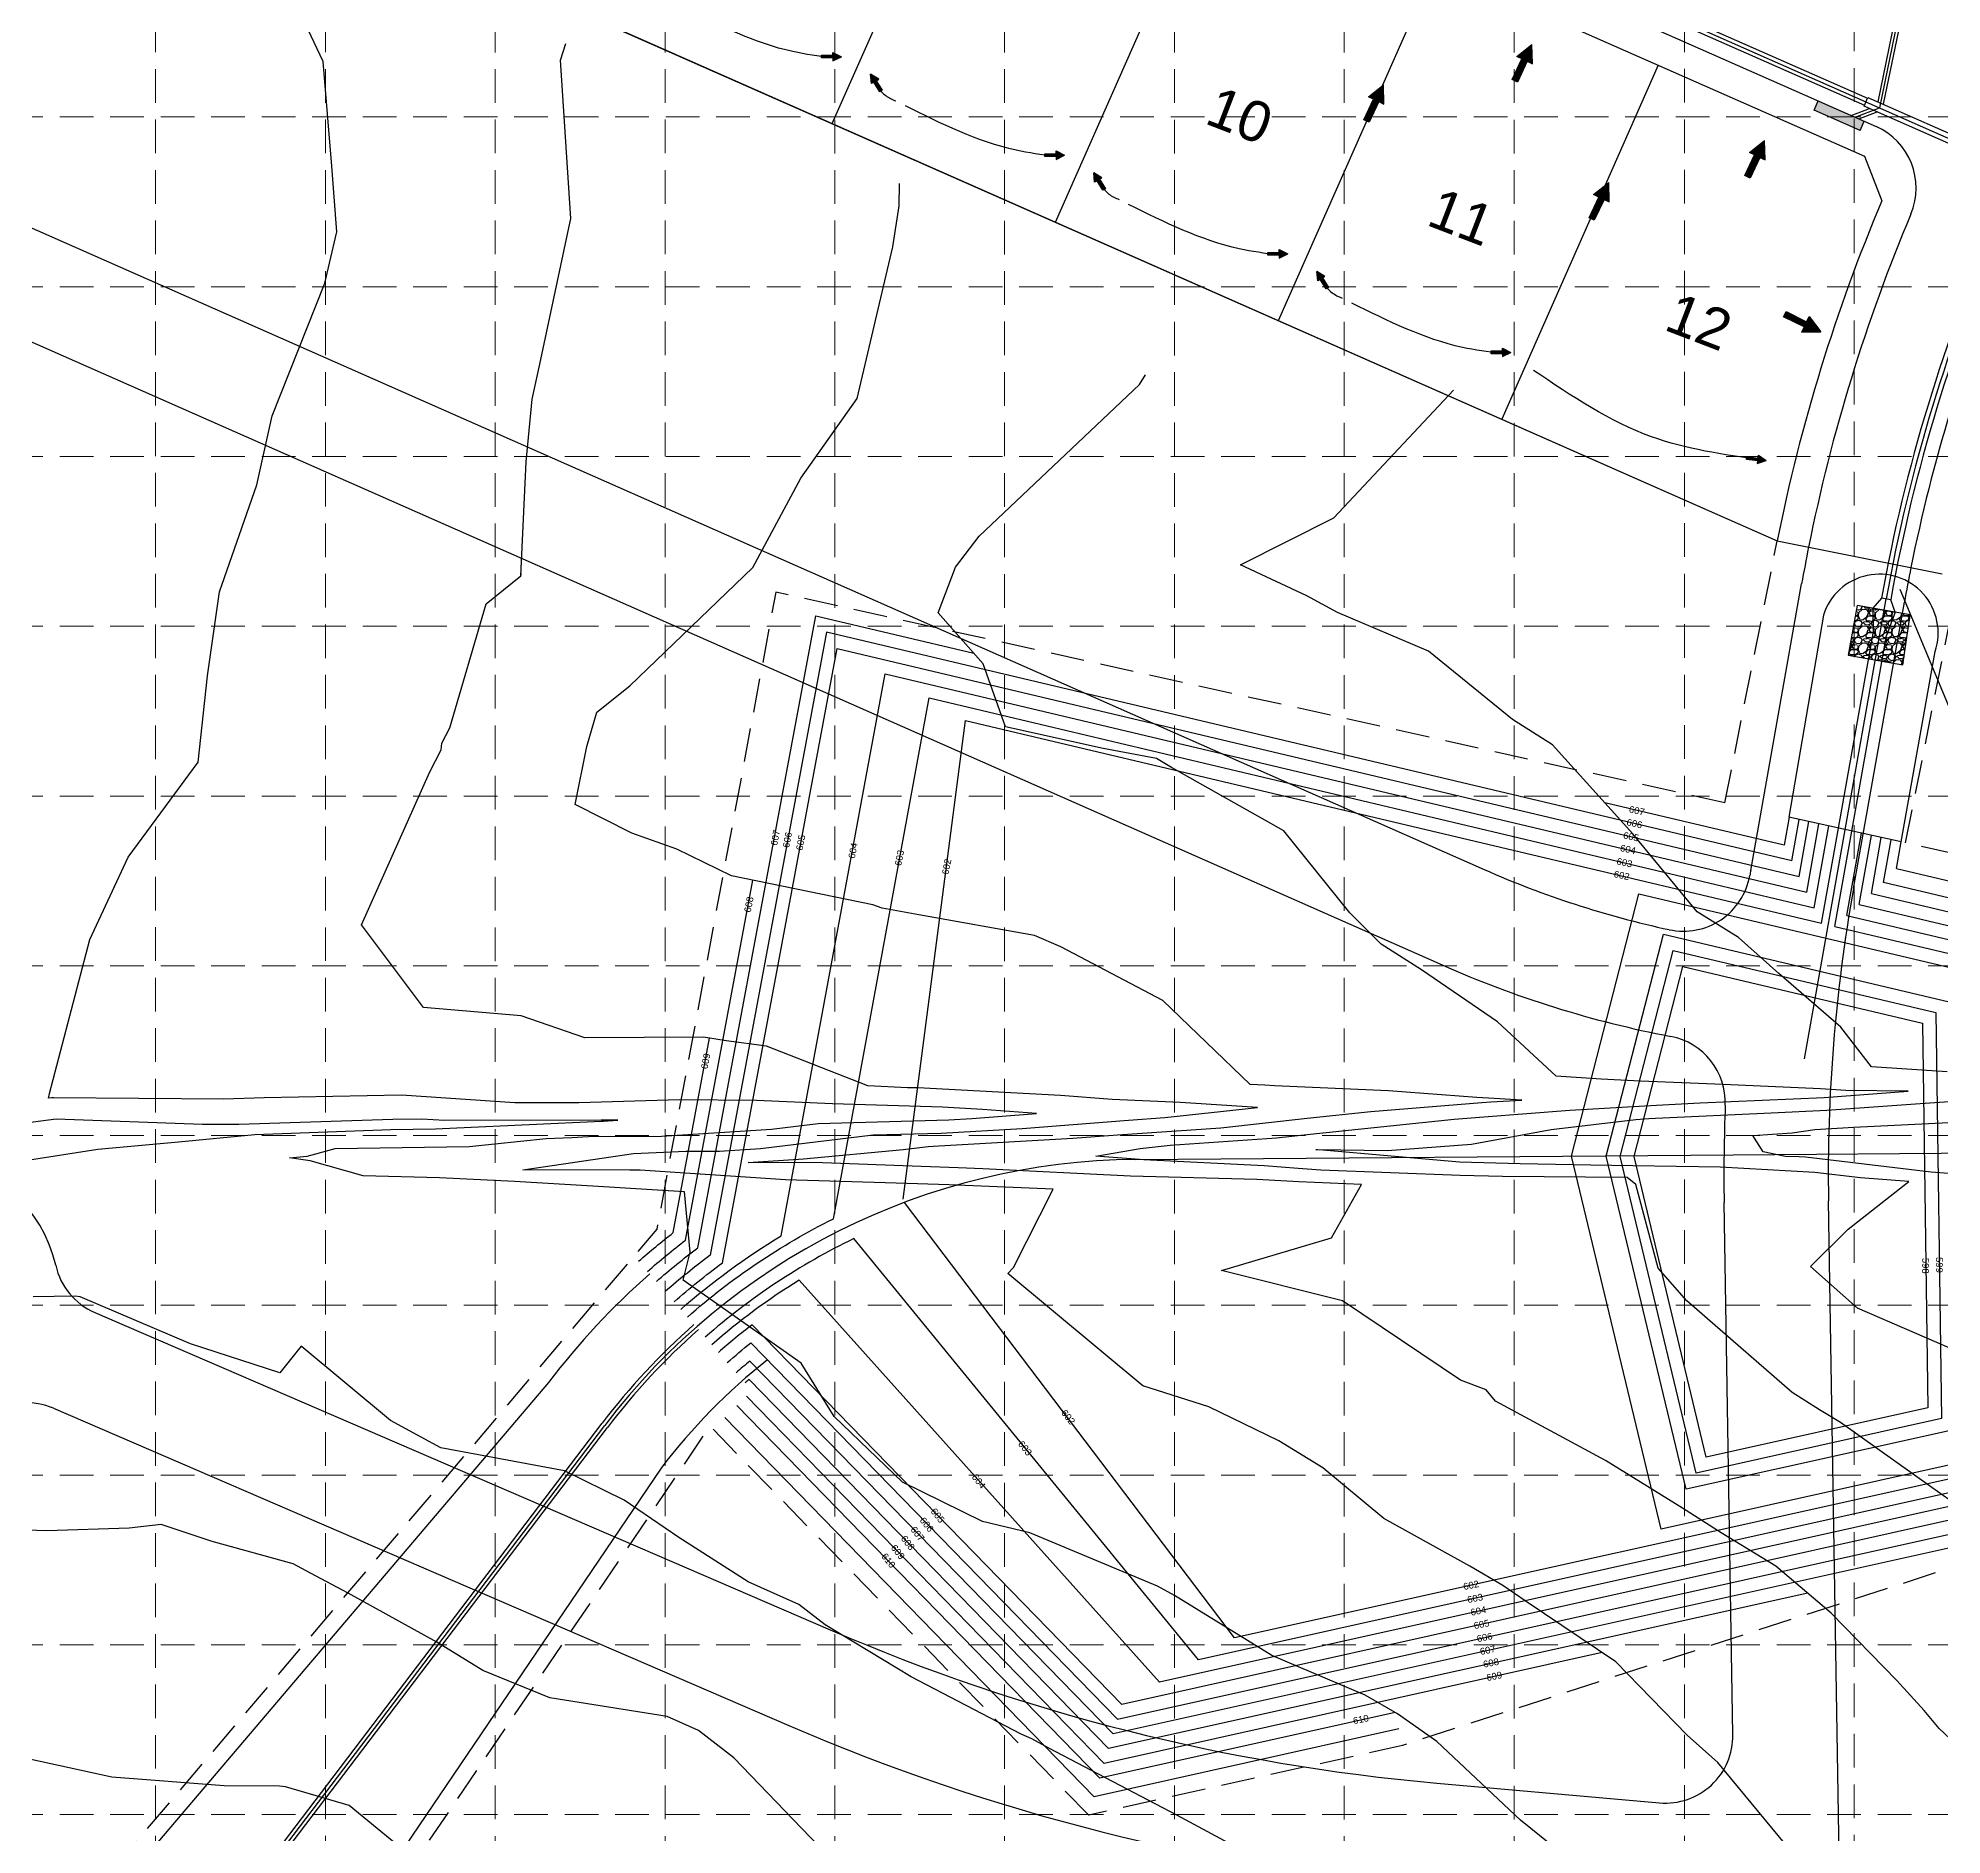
# Model space of a CAD drawing. Header units: feet. Extents: x 9918 to 11941, y 10990 to 14224.
# Drawn here: x 10894 to 11460, y 11945 to 12479 of the extents above; entities that cross this region are included whole.
import ezdxf
from ezdxf.enums import TextEntityAlignment as Align

# ---------------------------------------------------------------- set-up
doc = ezdxf.new("R2010")
doc.units = ezdxf.units.FT
doc.header["$LTSCALE"] = 40
doc.header["$MEASUREMENT"] = 0
doc.linetypes.add('DASHED', pattern=[0.75, 0.5, -0.25])
doc.linetypes.add('HIDDEN', pattern=[0.375, 0.25, -0.125])
doc.layers.get('0').update_dxf_attribs({"linetype": 'CONTINUOUS'})
for name, color, linetype in [('BNDRY-PH1', 4, 'CONTINUOUS'), ('BNDRY-PH2', 8, 'CONTINUOUS'), ('CONT-MJR', 252, 'CONTINUOUS'), ('CONT-MNR', 253, 'CONTINUOUS'), ('CONT-NEW', 6, 'CONTINUOUS'), ('EASE-OS', 2, 'HIDDEN'), ('GRD-FLOW', 7, 'CONTINUOUS'), ('GRID', 254, 'DASHED'), ('LOTNUM', 8, 'CONTINUOUS'), ('LOTS - PH1', 7, 'CONTINUOUS'), ('PAVING-PH1', 1, 'CONTINUOUS'), ('PAVING-PH2', 8, 'CONTINUOUS'), ('SD', 201, 'CONTINUOUS'), ('SD C-LINE', 201, 'CONTINUOUS'), ('SD-A1-PEGC', 8, 'HIDDEN')]:
    doc.layers.add(name, color=color, linetype=linetype)
doc.styles.add('L100', font='ARIAL.TTF', dxfattribs={"height": 4})
doc.styles.add('L200', font='ARIAL.TTF', dxfattribs={"height": 8})

# ---------------------------------------------------------------- blocks, each defined once
blk = doc.blocks.new('tf')
for p, q in [((0, -0.0005), (0, 0.00051)), ((0, 0.00051), (0.00406, 0.00051)), ((0.00406, 0.00051), (0.00406, 0.00153)), ((0.00406, 0.00153), (0.00711, 0)), ((0.00406, -0.00152), (0.00711, 0)), ((0.00406, -0.0005), (0, -0.0005)), ((0.00406, -0.0005), (0.00406, -0.00152))]:
    blk.add_line(p, q)
for points in [[(0, 0.00051), (0, -0.0005), (0.00406, 0.00051), (0.00406, -0.0005)], [(0.00406, -0.00152), (0.00406, 0.00153), (0.00711, 0), (0.00406, 0.00153)]]:
    blk.add_solid(points)

msp = doc.modelspace()

# ---------------------------------------------------------------- hatches: boundary and pattern name
at = {"layer": 'SD'}
h = msp.add_hatch(color=5, dxfattribs=at)
h.paths.add_polyline_path([(11436.8, 12491.39), (11435.59, 12488.64), (11449.31, 12482.58), (11450.52, 12485.32)])
h.paths.add_polyline_path([(11423.06, 12460.29), (11421.85, 12457.54), (11435.57, 12451.48), (11436.78, 12454.23)])
h = msp.add_hatch(dxfattribs=at)
h.set_pattern_fill('GRAVEL', color=1, scale=5, style=0)
h.set_pattern_definition([(228.0128, (3.6, 5), (-39.999991161, -45.000006708), [0.67268, -66.59544]), (184.9697, (3.15, 4.5), (60.0000052576, 4.999956535), [1.15434, -114.279625]), (132.5104, (2, 4.4), (49.999953592, -55.0000433694), [0.81394, -80.58016]), (267.2737, (0.05, 3.15), (4.9999800886, 100.000001475), [1.05119, -104.06779]), (292.8337, (0, 2.1), (-25.0000495272, 59.999982059), [1.030775, -102.046865]), (357.2737, (0.4, 1.15), (-100.000001475, 4.9999800886), [1.05119, -104.06779]), (37.6942, (1.45, 1.1), (-65.000036728, -49.9999520258), [1.390145, -137.624245]), (72.2553, (2.55, 1.95), (35.0000538135, 109.9999811562), [1.31244, -129.931605]), (121.4296, (2.95, 3.2), (-40.000041171, 64.9999751825), [1.05475, -104.420365]), (175.2364, (2.4, 4.1), (55.000004732, -4.999957663), [1.20416, -59.003815]), (222.3974, (1.2, 4.2), (-60.0000367554, -54.99996041), [1.55724, -154.166875]), (138.8141, (5, 3.1), (-35.000014734, 29.999986567), [0.531505, -52.61922]), (171.4692, (4.6, 3.45), (64.999991424, -10.0000395502), [1.011185, -100.107555]), (225, (3.6, 3.6), (-6e-16, -5.00000155), [0.707105, -6.36396]), (203.1986, (3.25, 4.2), (24.999998653, 10.000006626), [0.38079, -37.698075]), (291.8014, (2.9, 4.05), (-4.99999955, 15.000001365), [0.538515, -26.38731]), (30.9638, (3.1, 3.55), (14.99999011, 10.000012418), [0.874645, -28.280115]), (161.5651, (3.85, 4), (10.00000217, -4.99999202), [0.632455, -15.178935]), (16.3895, (0, 4.05), (50.000010992, 14.999963549), [0.886, -87.714225]), (70.3462, (0.85, 4.3), (-19.999976237, -55.000010678), [0.743305, -73.58704]), (293.1986, (3.85, 5), (-10.000006626, 24.999998653), [0.761575, -37.31729]), (343.6105, (4.15, 4.3), (-50.000010992, 14.999963549), [0.886, -87.714225]), (339.444, (0, 0.95), (-25.000009223, 9.999979982), [0.8544, -41.86562]), (294.7751, (0.8, 0.65), (-24.999960946, 55.000017109), [0.71589, -70.873215]), (66.8014, (3.9, 0), (10.000006626, 24.999998653), [0.761575, -37.31729]), (17.354, (4.2, 0.7), (-65.0000100955, -19.9999725113), [0.838155, -82.97712]), (69.444, (1.45, 0), (-9.999979982, -25.000009223), [0.4272, -42.29282]), (101.3099, (3.6, 0), (-4.99998816, 20.00000376), [0.25495, -25.240145]), (165.9638, (3.55, 0.25), (15.00000273, -4.99999029), [1.030775, -19.58475]), (186.009, (2.55, 0.5), (49.9999987545, 4.9999965874), [0.95525, -94.569615]), (303.6901, (3.1, 3.1), (-5.00000667, 9.99999779), [0.72111, -17.306645]), (353.1572, (3.5, 2.5), (84.9999968274, -10.0000399896), [1.25897, -124.637815]), (60.9454, (4.75, 2.35), (-20.000000136, -35.000001923), [0.51478, -50.96337]), (90, (5, 2.8), (-5, 5), [0.3, -4.7]), (120.2564, (2.45, 0.65), (19.999974434, -35.000012279), [0.69462, -68.7676]), (48.0128, (2.1, 1.25), (39.999991161, 45.000006708), [1.34536, -65.92276]), (0, (3, 2.25), (5, 5), [1.3, -3.7]), (325.3048, (4.3, 2.25), (-49.999971295, 35.000043048), [0.79057, -78.26637]), (254.0546, (4.95, 1.8), (-4.999999446, -20.000000633), [0.72801, -35.67254]), (207.646, (4.75, 1.1), (-94.999979036, -50.0000385658), [1.185325, -117.34737]), (175.4261, (3.7, 0.55), (-65.0000027916, 4.9999740058), [1.253995, -124.14537])])
h.paths.add_polyline_path([(11448.26, 12292.66), (11450.44, 12307.53), (11434.62, 12310.33), (11431.97, 12295.59)])

# ---------------------------------------------------------------- linework, layer by layer
at = {"layer": 'BNDRY-PH1', "color": 0}
for p, q in [((10828.16, 12587.07), (11410.92, 12329.54)), ((11410.92, 12329.54), (11459.95, 12319.73))]:
    msp.add_line(p, q, dxfattribs=at)
at = {"layer": 'BNDRY-PH2'}
for p, q in [((10828.16, 12587.07), (11410.92, 12329.54)), ((11410.92, 12329.54), (11459.95, 12319.73))]:
    msp.add_line(p, q, dxfattribs=at)
at = {"layer": 'CONT-MJR', "color": 35}
for p, q in [((10979.07, 12472.01, 610), (10953.65, 12525.29, 610)), ((10981.56, 12440.88, 610), (10979.07, 12472.01, 610)), ((10983.07, 12421.33, 610), (10981.56, 12440.88, 610)), ((10979.56, 12406.09, 610), (10983.07, 12421.33, 610)), ((10963.87, 12366.66, 610), (10979.56, 12406.09, 610)), ((10959.35, 12346.24, 610), (10963.87, 12366.66, 610)), ((10948.19, 12314.45, 610), (10959.35, 12346.24, 610)), ((10944.71, 12289.45, 610), (10948.19, 12314.45, 610)), ((11466.06, 12270.47, 605), (11447.46, 12315.11, 605)), ((10941.94, 12263.78, 610), (10944.71, 12289.45, 610)), ((10921.07, 12235.58, 610), (10941.94, 12263.78, 610)), ((10909.74, 12211.1, 610), (10921.07, 12235.58, 610)), ((10897.72, 12165.38, 610), (10909.74, 12211.1, 610)), ((10897.4, 12163.91, 610), (10897.72, 12165.38, 610)), ((10898.39, 12164.04, 610), (10897.4, 12163.91, 610)), ((10899.03, 12164.02, 610), (10898.39, 12164.04, 610)), ((10949.52, 12163.69, 610), (10899.03, 12164.02, 610)), ((10961.45, 12164.08, 610), (10949.52, 12163.69, 610)), ((11002.28, 12164.81, 610), (10961.45, 12164.08, 610)), ((11036, 12162.57, 610), (11002.28, 12164.81, 610)), ((11054.94, 12162.61, 610), (11036, 12162.57, 610)), ((11084.86, 12163.41, 610), (11054.94, 12162.61, 610)), ((11107.72, 12163.22, 610), (11084.86, 12163.41, 610)), ((11130.28, 12162.22, 610), (11107.72, 12163.22, 610)), ((11162.97, 12161.25, 610), (11130.28, 12162.22, 610)), ((11174.89, 12160.63, 610), (11162.97, 12161.25, 610)), ((11171.69, 12157.87, 610), (11190.92, 12159.38, 610)), ((11190.92, 12159.38, 610), (11174.89, 12160.63, 610)), ((11079.52, 12152.67, 610), (11112.22, 12154.76, 610)), ((11112.22, 12154.76, 610), (11126.05, 12156.42, 610)), ((11126.05, 12156.42, 610), (11164.91, 12157.48, 610)), ((11164.91, 12157.48, 610), (11171.69, 12157.87, 610)), ((11403.63, 12152.81, 605), (11415.32, 12153.64, 605)), ((11406.7, 12148, 605), (11403.63, 12152.81, 605)), ((11415.32, 12153.64, 605), (11422.09, 12154.64, 605)), ((11422.09, 12154.64, 605), (11433.64, 12155.34, 605)), ((11433.64, 12155.34, 605), (11477.52, 12157.46, 605)), ((10974.24, 12146.75, 610), (10976.85, 12147.39, 610)), ((10976.85, 12147.39, 610), (10982.62, 12148.97, 610)), ((10982.62, 12148.97, 610), (11022.39, 12149.6, 610)), ((11022.39, 12149.6, 610), (11045.3, 12151.92, 610)), ((11045.3, 12151.92, 610), (11052.89, 12152.31, 610)), ((11052.89, 12152.31, 610), (11057.87, 12152.54, 610)), ((11057.87, 12152.54, 610), (11079.52, 12152.67, 610)), ((11413.36, 12146.59, 605), (11406.7, 12148, 605)), ((10968.98, 12146.19, 610), (10974.24, 12146.75, 610)), ((10975.19, 12145.28, 610), (10968.98, 12146.19, 610)), ((10990.92, 12140.9, 610), (10975.19, 12145.28, 610)), ((11417.41, 12146.52, 605), (11413.36, 12146.59, 605)), ((11419.28, 12146.41, 605), (11417.41, 12146.52, 605)), ((11456.66, 12141.96, 605), (11419.28, 12146.41, 605)), ((11473.43, 12140.69, 605), (11456.66, 12141.96, 605)), ((11013.55, 12140.24, 610), (10990.92, 12140.9, 610)), ((11035.84, 12139.17, 610), (11013.55, 12140.24, 610)), ((11059.1, 12137.81, 610), (11035.84, 12139.17, 610)), ((11086.38, 12136.09, 610), (11059.1, 12137.81, 610)), ((11088.03, 12118.21, 610), (11086.38, 12136.09, 610)), ((11085.93, 12109.83, 610), (11088.03, 12118.21, 610)), ((11121.04, 12085.18, 610), (11085.93, 12109.83, 610)), ((11130.77, 12069.37, 610), (11121.04, 12085.18, 610)), ((11151.1, 12049.86, 610), (11130.77, 12069.37, 610)), ((11174.82, 12038.19, 610), (11151.1, 12049.86, 610)), ((11188.89, 12034.83, 610), (11174.82, 12038.19, 610)), ((11216.63, 12023.22, 610), (11188.89, 12034.83, 610)), ((11226.83, 12018.99, 610), (11216.63, 12023.22, 610)), ((11231.88, 12016.19, 610), (11226.83, 12018.99, 610)), ((11260.83, 11998.34, 610), (11231.88, 12016.19, 610)), ((11288.57, 11986.59, 610), (11260.83, 11998.34, 610)), ((11298.1, 11980.98, 610), (11288.57, 11986.59, 610)), ((11309.8, 11972.81, 610), (11298.1, 11980.98, 610)), ((11334.64, 11949.43, 610), (11309.8, 11972.81, 610)), ((11357.36, 11931.2, 610), (11334.64, 11949.43, 610))]:
    msp.add_line(p, q, dxfattribs=at)
at = {"layer": 'CONT-MNR', "color": 35}
for p, q in [((11049.53, 12472.34, 609), (11051.13, 12477.31, 609)), ((11052.6, 12425.37, 609), (11049.53, 12472.34, 609)), ((11150.12, 12429.14, 608), (11150.17, 12435.78, 608)), ((11043.41, 12382.09, 609), (11052.6, 12425.37, 609)), ((11148.22, 12416.95, 608), (11150.12, 12429.14, 608)), ((11137.62, 12371.84, 608), (11148.22, 12416.95, 608)), ((11041.06, 12371.6, 609), (11043.41, 12382.09, 609)), ((11173.87, 12330.9, 607), (11221.45, 12376, 607)), ((11221.45, 12376, 607), (11223.3, 12378.87, 607)), ((11279.24, 12336.39, 606), (11314.78, 12374.37, 606)), ((11039.36, 12353.06, 609), (11041.06, 12371.6, 609)), ((11120.93, 12348.2, 608), (11137.62, 12371.84, 608)), ((11037.72, 12319.11, 609), (11039.36, 12353.06, 609)), ((11106.66, 12321.63, 608), (11120.93, 12348.2, 608)), ((11251.54, 12322.43, 606), (11279.24, 12336.39, 606)), ((11166.89, 12321.76, 607), (11173.87, 12330.9, 607)), ((11271.18, 12313.22, 606), (11251.54, 12322.43, 606)), ((11027.43, 12310.87, 609), (11037.72, 12319.11, 609)), ((11070.07, 12286.47, 608), (11106.66, 12321.63, 608)), ((11161.71, 12308.16, 607), (11166.89, 12321.76, 607)), ((11280.34, 12308.26, 606), (11271.18, 12313.22, 606)), ((11016.62, 12273.95, 609), (11027.43, 12310.87, 609)), ((11175.07, 12293.02, 607), (11161.71, 12308.16, 607)), ((11307.33, 12296.73, 606), (11280.34, 12308.26, 606)), ((11332.28, 12276.42, 606), (11307.33, 12296.73, 606)), ((11181.7, 12274.24, 607), (11175.07, 12293.02, 607)), ((11060.31, 12278.65, 608), (11070.07, 12286.47, 608)), ((11057.32, 12268.45, 608), (11060.31, 12278.65, 608)), ((11014.31, 12269.48, 609), (11016.62, 12273.95, 609)), ((11210.7, 12267.86, 607), (11181.7, 12274.24, 607)), ((11344.13, 12268.98, 606), (11332.28, 12276.42, 606)), ((11010.7, 12260.95, 609), (11014.07, 12267.45, 609)), ((11014.07, 12267.45, 609), (11014.31, 12269.48, 609)), ((11053.91, 12251.16, 608), (11057.32, 12268.45, 608)), ((11226.56, 12264.89, 607), (11210.7, 12267.86, 607)), ((11368.08, 12242.49, 606), (11344.13, 12268.98, 606)), ((10990.42, 12215.45, 609), (11010.7, 12260.95, 609)), ((11230.97, 12262.25, 607), (11226.56, 12264.89, 607)), ((11264.35, 12243.37, 607), (11230.97, 12262.25, 607)), ((11070.7, 12242.68, 608), (11053.91, 12251.16, 608)), ((11283.93, 12219.02, 607), (11264.35, 12243.37, 607)), ((11084.08, 12237.89, 608), (11070.7, 12242.68, 608)), ((11100.34, 12230.05, 608), (11084.08, 12237.89, 608)), ((11387.16, 12219.27, 606), (11368.08, 12242.49, 606)), ((11142.31, 12221.37, 608), (11100.34, 12230.05, 608)), ((11145.1, 12220.45, 608), (11142.31, 12221.37, 608)), ((11008.83, 12190.84, 609), (10990.42, 12215.45, 609)), ((11155.91, 12218.43, 608), (11145.1, 12220.45, 608)), ((11190.31, 12212.33, 608), (11155.91, 12218.43, 608)), ((11293.26, 12209.72, 607), (11283.93, 12219.02, 607)), ((11399.47, 12211.67, 606), (11387.16, 12219.27, 606)), ((11198.14, 12208.9, 608), (11190.31, 12212.33, 608)), ((11305.24, 12202.12, 607), (11293.26, 12209.72, 607)), ((11411.36, 12201.03, 606), (11399.47, 12211.67, 606)), ((11228.39, 12192.94, 608), (11198.14, 12208.9, 608)), ((11327.88, 12186.67, 607), (11305.24, 12202.12, 607)), ((11429.82, 12185.05, 606), (11411.36, 12201.03, 606)), ((11254.34, 12168, 608), (11228.39, 12192.94, 608)), ((11037.83, 12188.4, 609), (11008.83, 12190.84, 609)), ((11056.73, 12181.88, 609), (11037.83, 12188.4, 609)), ((11345.26, 12170.51, 607), (11327.88, 12186.67, 607)), ((11092.02, 12182.12, 609), (11056.73, 12181.88, 609)), ((11098.7, 12180.99, 609), (11092.02, 12182.12, 609)), ((11110.72, 12179.38, 609), (11098.7, 12180.99, 609)), ((11438.88, 12173.27, 606), (11429.82, 12185.05, 606)), ((11140.76, 12167.58, 609), (11110.72, 12179.38, 609)), ((11358.67, 12169.57, 607), (11345.26, 12170.51, 607)), ((11461.45, 12171.77, 606), (11438.88, 12173.27, 606)), ((11152.61, 12167.06, 609), (11140.76, 12167.58, 609)), ((11155.65, 12166.97, 609), (11152.61, 12167.06, 609)), ((11198.05, 12164.74, 609), (11155.65, 12166.97, 609)), ((11213.35, 12163.56, 609), (11198.05, 12164.74, 609)), ((11258.72, 12167.8, 608), (11254.34, 12168, 608)), ((11261.55, 12167.63, 608), (11258.72, 12167.8, 608)), ((11295.45, 12166.14, 608), (11261.55, 12167.63, 608)), ((11321.66, 12164.17, 608), (11295.45, 12166.14, 608)), ((11326.8, 12163.81, 608), (11321.66, 12164.17, 608)), ((11370.34, 12169, 607), (11358.67, 12169.57, 607)), ((11394.85, 12168.04, 607), (11370.34, 12169, 607)), ((11388.03, 12162.52, 607), (11424.89, 12164.18, 607)), ((11423.81, 12166.73, 607), (11394.85, 12168.04, 607)), ((11431.32, 12166.22, 607), (11423.81, 12166.73, 607)), ((11424.89, 12164.18, 607), (11449.78, 12165.98, 607)), ((11449.78, 12165.98, 607), (11431.32, 12166.22, 607)), ((11452.02, 12162.29, 606), (11478.37, 12164.14, 606)), ((11233.67, 12162.64, 609), (11213.35, 12163.56, 609)), ((11229.04, 12158.17, 609), (11256.5, 12161.22, 609)), ((11256.5, 12161.22, 609), (11233.67, 12162.64, 609)), ((11271.28, 12158.03, 608), (11290.18, 12159.96, 608)), ((11290.18, 12159.96, 608), (11323.14, 12162.64, 608)), ((11314.99, 12157.68, 607), (11323.73, 12158.39, 607)), ((11323.14, 12162.64, 608), (11325.82, 12162.85, 608)), ((11323.73, 12158.39, 607), (11349.32, 12160.39, 607)), ((11325.82, 12162.85, 608), (11335.11, 12163.4, 608)), ((11335.11, 12163.4, 608), (11326.8, 12163.81, 608)), ((11349.32, 12160.39, 607), (11375.03, 12161.91, 607)), ((11374.79, 12158.04, 606), (11409.1, 12159.63, 606)), ((11375.03, 12161.91, 607), (11388.03, 12162.52, 607)), ((11409.1, 12159.63, 606), (11425.67, 12160.38, 606)), ((11425.67, 12160.38, 606), (11452.02, 12162.29, 606)), ((10899.73, 12157.73, 611), (10860.02, 12152.44, 611)), ((10943.16, 12156.16, 611), (10899.73, 12157.73, 611)), ((10936.01, 12151.02, 611), (10958.77, 12153.19, 611)), ((10953.94, 12156.09, 611), (10943.16, 12156.16, 611)), ((10999.71, 12157.6, 611), (10953.94, 12156.09, 611)), ((10958.77, 12153.19, 611), (10999.14, 12154.59, 611)), ((10999.14, 12154.59, 611), (11012.4, 12154.84, 611)), ((11008.18, 12157.75, 611), (10999.71, 12157.6, 611)), ((11015.17, 12157.29, 611), (11008.18, 12157.75, 611)), ((11012.4, 12154.84, 611), (11018.68, 12155.16, 611)), ((11061.62, 12157.4, 611), (11015.17, 12157.29, 611)), ((11018.68, 12155.16, 611), (11061.7, 12157.11, 611)), ((11062.46, 12157.42, 611), (11061.62, 12157.4, 611)), ((11061.7, 12157.11, 611), (11062.31, 12157.12, 611)), ((11062.31, 12157.12, 611), (11066.51, 12157.38, 611)), ((11066.51, 12157.38, 611), (11062.46, 12157.42, 611)), ((11108.88, 12149, 609), (11142.37, 12153.01, 609)), ((11142.37, 12153.01, 609), (11162.54, 12153.56, 609)), ((11162.54, 12153.56, 609), (11186.68, 12154.95, 609)), ((11186.68, 12154.95, 609), (11218.19, 12157.42, 609)), ((11201.67, 12152.02, 608), (11214.94, 12153.06, 608)), ((11214.94, 12153.06, 608), (11245.61, 12155.18, 608)), ((11218.19, 12157.42, 609), (11229.04, 12158.17, 609)), ((11245.61, 12155.18, 608), (11271.28, 12158.03, 608)), ((11262.19, 12152.2, 607), (11272.15, 12153.3, 607)), ((11272.15, 12153.3, 607), (11314.99, 12157.68, 607)), ((11320.07, 12150.31, 606), (11343.74, 12154.64, 606)), ((11343.74, 12154.64, 606), (11368.91, 12157.62, 606)), ((11368.91, 12157.62, 606), (11372.81, 12157.92, 606)), ((11372.81, 12157.92, 606), (11374.79, 12158.04, 606)), ((10874.08, 12142.8, 611), (10912.11, 12148.82, 611)), ((10912.11, 12148.82, 611), (10936.01, 12151.02, 611)), ((11038.33, 12142.64, 609), (11071.23, 12147.53, 609)), ((11071.23, 12147.53, 609), (11086.86, 12148.17, 609)), ((11086.86, 12148.17, 609), (11096.73, 12148.23, 609)), ((11096.73, 12148.23, 609), (11108.88, 12149, 609)), ((11121.73, 12145.96, 608), (11151.31, 12148.71, 608)), ((11151.31, 12148.71, 608), (11158.68, 12149.59, 608)), ((11158.68, 12149.59, 608), (11160.18, 12149.64, 608)), ((11160.18, 12149.64, 608), (11201.67, 12152.02, 608)), ((11208.55, 12146.67, 607), (11221.68, 12149.03, 607)), ((11221.68, 12149.03, 607), (11230.65, 12150.01, 607)), ((11230.65, 12150.01, 607), (11262.19, 12152.2, 607)), ((11273.84, 12148.61, 606), (11274.38, 12148.66, 606)), ((11274.37, 12148.57, 606), (11273.84, 12148.61, 606)), ((11275.92, 12148.45, 606), (11274.37, 12148.57, 606)), ((11274.38, 12148.66, 606), (11295.17, 12148.43, 606)), ((11316.56, 12144.93, 606), (11275.92, 12148.45, 606)), ((11295.17, 12148.43, 606), (11320.07, 12150.31, 606)), ((11070.12, 12142.56, 609), (11038.33, 12142.64, 609)), ((11073.23, 12142.51, 609), (11070.12, 12142.56, 609)), ((11116.32, 12139.72, 609), (11073.23, 12142.51, 609)), ((11105.24, 12144.8, 608), (11121.73, 12145.96, 608)), ((11127.38, 12144.76, 608), (11105.24, 12144.8, 608)), ((11156.62, 12143.63, 608), (11127.38, 12144.76, 608)), ((11167.68, 12143.26, 608), (11156.62, 12143.63, 608)), ((11174.98, 12142.96, 608), (11167.68, 12143.26, 608)), ((11218.78, 12140.82, 608), (11174.98, 12142.96, 608)), ((11222.79, 12145.61, 607), (11208.55, 12146.67, 607)), ((11258.49, 12143.85, 607), (11222.79, 12145.61, 607)), ((11268.65, 12143.09, 607), (11258.49, 12143.85, 607)), ((11275.36, 12142.56, 607), (11268.65, 12143.09, 607)), ((11316.77, 12140.97, 607), (11275.36, 12142.56, 607)), ((11334.59, 12144.43, 606), (11316.56, 12144.93, 606)), ((11355.56, 12144.01, 606), (11334.59, 12144.43, 606)), ((11368.05, 12143.89, 606), (11355.56, 12144.01, 606)), ((11393.97, 12143.43, 606), (11368.05, 12143.89, 606)), ((11422.14, 12141.84, 606), (11393.97, 12143.43, 606)), ((11435.64, 12140.24, 606), (11422.14, 12141.84, 606)), ((11149.27, 12138.68, 609), (11116.32, 12139.72, 609)), ((11164.93, 12138.16, 609), (11149.27, 12138.68, 609)), ((11195.89, 12136.91, 609), (11164.93, 12138.16, 609)), ((11184.06, 12113.63, 609), (11195.89, 12136.91, 609)), ((11256.38, 12139.74, 608), (11218.78, 12140.82, 608)), ((11268.86, 12139.06, 608), (11256.38, 12139.74, 608)), ((11287.43, 12138.34, 608), (11268.86, 12139.06, 608)), ((11278.54, 12122.45, 608), (11287.43, 12138.34, 608)), ((11329.36, 12140.72, 607), (11316.77, 12140.97, 607)), ((11366.36, 12140.37, 607), (11329.36, 12140.72, 607)), ((11368.88, 12138.31, 607), (11366.36, 12140.37, 607)), ((11375.6, 12113.4, 607), (11368.88, 12138.31, 607)), ((11432.02, 12125.03, 606), (11450, 12139.14, 606)), ((11450, 12139.14, 606), (11435.64, 12140.24, 606)), ((11420.8, 12113.95, 606), (11432.02, 12125.03, 606)), ((11245.84, 12112.71, 608), (11278.54, 12122.45, 608)), ((11182.38, 12111.87, 609), (11184.06, 12113.63, 609)), ((11384.06, 12103.71, 607), (11375.6, 12113.4, 607)), ((11434.79, 12101.58, 606), (11420.8, 12113.95, 606)), ((11222.47, 12078.47, 609), (11182.38, 12111.87, 609)), ((11281.76, 12103.77, 608), (11245.84, 12112.71, 608)), ((10905.32, 12105.11, 611), (10892.84, 12104.92, 611)), ((10906.84, 12104.95, 611), (10905.32, 12105.11, 611)), ((10939.65, 12090.98, 611), (10906.84, 12104.95, 611)), ((11316.85, 12080.19, 608), (11281.76, 12103.77, 608)), ((11415.4, 12076.5, 607), (11384.06, 12103.71, 607)), ((11468.65, 12086.87, 606), (11434.79, 12101.58, 606)), ((10966.17, 12082.35, 611), (10939.65, 12090.98, 611)), ((10972.47, 12090.23, 611), (10966.17, 12082.35, 611)), ((10999.07, 12068.14, 611), (10972.47, 12090.23, 611)), ((11324.45, 12077.32, 608), (11316.85, 12080.19, 608)), ((11242.06, 12072.25, 609), (11222.47, 12078.47, 609)), ((11327.23, 12073.87, 608), (11324.45, 12077.32, 608)), ((11359.87, 12056.26, 608), (11327.23, 12073.87, 608)), ((11423.44, 12071.36, 607), (11415.4, 12076.5, 607)), ((11008.16, 12063.2, 611), (10999.07, 12068.14, 611)), ((11262.93, 12062.12, 609), (11242.06, 12072.25, 609)), ((11429.68, 12067.54, 607), (11423.44, 12071.36, 607)), ((11013.97, 12060.07, 611), (11008.16, 12063.2, 611)), ((11456.81, 12048.22, 607), (11429.68, 12067.54, 607)), ((11050.66, 12053.2, 611), (11013.97, 12060.07, 611)), ((11275.94, 12054.11, 609), (11262.93, 12062.12, 609)), ((11068.4, 12044.53, 611), (11050.66, 12053.2, 611)), ((11294.05, 12039.03, 609), (11275.94, 12054.11, 609)), ((11382.83, 12042.13, 608), (11359.87, 12056.26, 608)), ((11488.67, 12025.81, 607), (11456.81, 12048.22, 607)), ((11084.69, 12033.43, 611), (11068.4, 12044.53, 611)), ((11394.24, 12034.83, 608), (11382.83, 12042.13, 608)), ((10896.97, 12035.35, 612), (10876.44, 12036.1, 612)), ((10921.43, 12036.19, 612), (10896.97, 12035.35, 612)), ((10930.88, 12037.29, 612), (10921.43, 12036.19, 612)), ((10946.09, 12032.24, 612), (10930.88, 12037.29, 612)), ((11319.62, 12024.93, 609), (11294.05, 12039.03, 609)), ((11410.53, 12024.85, 608), (11394.24, 12034.83, 608)), ((10970.13, 12025.63, 612), (10946.09, 12032.24, 612)), ((11105.3, 12020.27, 611), (11084.69, 12033.43, 611)), ((10975.25, 12022.84, 612), (10970.13, 12025.63, 612)), ((10986.4, 12016.84, 612), (10975.25, 12022.84, 612)), ((11329.41, 12019.17, 609), (11319.62, 12024.93, 609)), ((11426.95, 12010.95, 608), (11410.53, 12024.85, 608)), ((11120.28, 12013.52, 611), (11105.3, 12020.27, 611)), ((11336.31, 12014.35, 609), (11329.41, 12019.17, 609)), ((11012.75, 12002.33, 612), (10986.4, 12016.84, 612)), ((11128.17, 12007.46, 611), (11120.28, 12013.52, 611)), ((11363.02, 11996.46, 609), (11336.31, 12014.35, 609)), ((11153.72, 11992.04, 611), (11128.17, 12007.46, 611)), ((11446.45, 11990.87, 608), (11426.95, 12010.95, 608)), ((11026.42, 11993.91, 612), (11012.75, 12002.33, 612)), ((11384.14, 11974.63, 609), (11363.02, 11996.46, 609)), ((11046.36, 11985.75, 612), (11026.42, 11993.91, 612)), ((11186.38, 11974.93, 611), (11153.72, 11992.04, 611)), ((11454.62, 11981.99, 608), (11446.45, 11990.87, 608)), ((11081.17, 11980.26, 612), (11046.36, 11985.75, 612)), ((11090.54, 11976.04, 612), (11081.17, 11980.26, 612)), ((11458.98, 11976.63, 608), (11454.62, 11981.99, 608)), ((10916.25, 11962.15, 613), (10871, 11972.07, 613)), ((11101.05, 11967.96, 612), (11090.54, 11976.04, 612)), ((11189.55, 11973.61, 611), (11186.38, 11974.93, 611)), ((11194.58, 11970.83, 611), (11189.55, 11973.61, 611)), ((11393.25, 11966.57, 609), (11384.14, 11974.63, 609)), ((11489.26, 11948.34, 608), (11458.98, 11976.63, 608)), ((11126.28, 11941.71, 612), (11101.05, 11967.96, 612)), ((11232.54, 11950.92, 611), (11194.58, 11970.83, 611)), ((11422.29, 11931.53, 609), (11393.25, 11966.57, 609)), ((10949.66, 11959.66, 613), (10916.25, 11962.15, 613)), ((10966.02, 11959.47, 613), (10949.66, 11959.66, 613)), ((10967.8, 11959.29, 613), (10966.02, 11959.47, 613)), ((10986.77, 11953.73, 613), (10967.8, 11959.29, 613)), ((11007.21, 11936.89, 613), (10986.77, 11953.73, 613)), ((11275.01, 11928.12, 611), (11232.54, 11950.92, 611))]:
    msp.add_line(p, q, dxfattribs=at)
at = {"layer": 'CONT-NEW', "color": 5}
for p, q in [((11415.22, 12234.46), (11417.41, 12246.8)), ((11417.44, 12229.82), (11420.35, 12246.14)), ((11419.67, 12225.18), (11423.28, 12245.49)), ((11421.89, 12220.55), (11426.21, 12244.84)), ((11424.11, 12215.91), (11429.14, 12244.19)), ((11428.01, 12214.98), (11433.05, 12243.32)), ((11431.64, 12218.23), (11435.98, 12242.67)), ((11435.26, 12221.49), (11438.91, 12242.02)), ((11438.89, 12224.74), (11441.84, 12241.37)), ((11442.51, 12227.99), (11444.77, 12240.72)), ((11446.31, 12232.23), (11447.7, 12240.07))]:
    msp.add_line(p, q, dxfattribs=at)
at = {"layer": 'CONT-NEW', "color": 5, "flags": 128}
for points in [[(11078, 12109.47, -0.018238), (11090.32, 12119.52), (11125.39, 12307.29), (11172.28, 12296.17)], [(11415.22, 12234.46), (11128.55, 12302.43), (11093.96, 12117.26, 0.020039), (11080.64, 12106.47)], [(11083.27, 12103.45, -0.021922), (11097.61, 12114.98), (11131.71, 12297.57), (11417.44, 12229.82)], [(11085.23, 12101.18, -0.04475), (11115.07, 12123.02), (11145.96, 12290.08), (11419.67, 12225.18)], [(11087.2, 12098.92, -0.064379), (11130.59, 12128.14), (11159, 12282.87)], [(11446.31, 12232.23), (11496.62, 12220.3), (11497.49, 12158.13, -0.414214), (11496.51, 12157.12), (11493.51, 12157.07, -0.414214), (11492.49, 12158.06), (11491.67, 12216.33), (11442.51, 12227.99)], [(11075.36, 12112.48, -0.016488), (11086.67, 12121.77), (11106.65, 12228.75)], [(11435.26, 12221.49), (11483.76, 12209.99), (11486.04, 12047.95), (11227.41, 11990.41), (11120.41, 12109.87, 0.041896), (11094.46, 12090.66)], [(11438.89, 12224.74), (11487.72, 12213.16), (11490.08, 12044.75), (11216.25, 11983.83), (11106.46, 12096.62, 0.017071), (11096.43, 12088.39)], [(11431.64, 12218.23), (11479.81, 12206.81), (11481.99, 12051.15), (11238.98, 11997.08), (11136.69, 12122.23, 0.067948), (11092.5, 12092.92)], [(11072.72, 12115.48, -0.014788), (11083.02, 12124), (11093.81, 12181.81)], [(11099.05, 12085.37, -0.012336), (11106.09, 12091.26), (11214.94, 11979.44), (11494.13, 12041.55), (11492.77, 12138.06, -0.414214), (11493.76, 12139.08), (11496.76, 12139.12, -0.414214), (11497.77, 12138.13), (11498.67, 12074.36)], [(11477.4, 12033.73), (11213.63, 11975.05), (11105.77, 12085.85, 0.007368), (11101.69, 12082.37)], [(11419.97, 12016.86), (11212.32, 11970.66), (11105.51, 12080.39, 0.002185), (11104.34, 12079.36)]]:
    msp.add_lwpolyline(points, format="xyb", dxfattribs=at)
for points in [[(11159, 12282.87), (11421.89, 12220.55)], [(11151.34, 12133.93), (11151.34, 12133.93), (11169.81, 12276.2), (11424.11, 12215.91)], [(11414.48, 12247.45), (11413, 12239.1), (11359.72, 12251.73)], [(11428.01, 12214.98), (11475.85, 12203.64), (11477.95, 12054.34), (11249.73, 12003.57), (11151.69, 12132.99)], [(11358.95, 11999.19), (11211.01, 11966.27), (11104.79, 12075.39)], [(11298.48, 11976.51), (11208.06, 11956.39), (11098.34, 12069.11)], [(11297.4, 11981.39), (11209.7, 11961.88), (11101.93, 12072.6)]]:
    msp.add_lwpolyline(points, dxfattribs=at)
for points in [[(11349.85, 12146.76), (11369.86, 12224.66), (11471.89, 12200.47), (11473.9, 12057.54), (11376.42, 12035.85)], [(11360.15, 12146.67), (11377.1, 12212.67), (11462, 12192.54), (11463.79, 12065.54), (11383.85, 12047.75)], [(11364.27, 12146.64), (11380, 12207.87), (11458.05, 12189.36), (11459.74, 12068.73), (11386.83, 12052.51)], [(11368.4, 12146.61), (11382.9, 12203.07), (11454.09, 12186.19), (11455.7, 12071.93), (11389.8, 12057.27)]]:
    msp.add_lwpolyline(points, close=True, dxfattribs=at)
at = {"layer": 'EASE-OS', "color": 253}
for p, q in [((11500.63, 12036.72), (11299.57, 11971.63)), ((11299.57, 11971.63), (11206.43, 11950.91))]:
    msp.add_line(p, q, dxfattribs=at)
at = {"layer": 'EASE-OS', "color": 253, "flags": 128}
for points in [[(11395.35, 12251.7), (11410.92, 12329.54)], [(11449.05, 12239.77), (11464.85, 12318.75)], [(11395.35, 12251.7), (11113.47, 12314.32), (11078.11, 12124.98), (10911.42, 11928.9)], [(11857.08, 12175.83), (11499.78, 12172.96), (11499.78, 12228.49), (11449.05, 12239.77)], [(11206.43, 11950.91), (11093.89, 12066.52), (10970.37, 11884.11)]]:
    msp.add_lwpolyline(points, dxfattribs=at)
at = {"layer": 'GRD-FLOW'}
for points in [[(11129.95, 12473.05), (11118.57, 12474.92), (11085.71, 12488.1)], [(11143.81, 12464.34), (11146.13, 12461.86), (11149.17, 12460.26)], [(11196.23, 12443.76), (11184.85, 12445.63), (11151.99, 12458.81)], [(11210.1, 12435.05), (11212.42, 12432.57), (11215.46, 12430.96)], [(11262.52, 12414.46), (11251.14, 12416.34), (11218.28, 12429.52)], [(11276.38, 12405.76), (11278.7, 12403.28), (11281.74, 12401.67)], [(11328.8, 12385.17), (11317.43, 12387.04), (11284.57, 12400.22)], [(11406.01, 12353.57), (11373.55, 12360.5), (11338.55, 12380.19)]]:
    msp.add_spline(points, degree=3, dxfattribs=at)
at = {"layer": 'GRID', "color": 252, "linetype": 'HIDDEN', "lineweight": 0}
for p, q in [((10929.22, 11244.72), (10929.22, 14170.59)), ((10979.67, 11244.71), (10979.67, 14170.59)), ((11030.11, 11244.7), (11030.11, 14170.59)), ((11080.56, 11244.7), (11080.56, 14170.59)), ((11131, 11244.69), (11131, 14170.59)), ((11181.44, 11244.68), (11181.44, 14170.59)), ((11231.89, 11244.67), (11231.89, 14170.59)), ((11282.33, 11244.66), (11282.33, 14170.59)), ((11332.77, 11244.66), (11332.77, 14170.59)), ((11383.46, 11244.77), (11383.22, 14170.59)), ((11433.85, 11245.02), (11433.66, 14170.59)), ((9970.8, 12455.5), (11887.65, 12455.5)), ((9970.8, 12405.06), (11887.65, 12405.06)), ((9970.8, 12354.62), (11887.65, 12354.62)), ((9970.8, 12304.17), (11887.65, 12304.17)), ((9970.8, 12253.73), (11887.65, 12253.73)), ((9970.8, 12203.28), (11887.65, 12203.28)), ((9970.8, 12152.84), (11887.65, 12152.84)), ((9970.8, 12102.4), (11887.65, 12102.4)), ((9970.8, 12051.95), (11887.65, 12051.95)), ((9970.8, 12001.51), (11887.65, 12001.51)), ((9970.8, 11951.07), (11887.65, 11951.07))]:
    msp.add_line(p, q, dxfattribs=at)
at = {"layer": 'LOTS - PH1'}
for p, q in [((10699.98, 12769.45), (11436.82, 12443.82)), ((10663.4, 12659.88), (11410.92, 12329.54)), ((11130.25, 12453.57), (11176.74, 12558.76)), ((11196.54, 12424.28), (11243.02, 12529.47)), ((11262.82, 12394.99), (11309.31, 12500.17)), ((11375.57, 12470.89), (11329.09, 12365.7)), ((11436.82, 12443.82), (11441.99, 12430.6))]:
    msp.add_line(p, q, dxfattribs=at)
msp.add_arc((11925.72, 12226.56), 525, 157.1296, 168.6884, dxfattribs=at)
at = {"layer": 'PAVING-PH1', "color": 7}
msp.add_line((10704.31, 12777.92), (11440.28, 12452.68), dxfattribs=at)
for centre, radius, start, end in [((11432.19, 12434.39), 20, 337.1641, 66.1584), ((11925.72, 12226.56), 515.5, 157.1641, 168.6884), ((11925.72, 12226.56), 484.5, 157.3178, 168.6884)]:
    msp.add_arc(centre, radius, start, end, dxfattribs=at)
at = {"layer": 'PAVING-PH2'}
for p, q in [((10777.84, 12473.2), (11323.89, 12231.88)), ((10777.84, 12473.2), (11323.89, 12231.88)), ((10777.84, 12473.2), (11323.89, 12231.88)), ((10765.31, 12444.84), (11311.36, 12203.53)), ((10765.31, 12444.84), (11311.36, 12203.53)), ((10765.31, 12444.84), (11311.36, 12203.53)), ((11403.04, 12231.64), (11418.17, 12316.78)), ((11403.04, 12231.64), (11418.17, 12316.78)), ((11403.04, 12231.64), (11418.17, 12316.78)), ((11433.56, 12226.21), (11448.7, 12311.35)), ((11433.56, 12226.21), (11448.7, 12311.35)), ((11433.56, 12226.21), (11448.7, 12311.35)), ((11397.75, 11974.83), (11395.15, 12132.96)), ((11397.75, 11974.83), (11395.15, 12132.96)), ((11397.75, 11974.83), (11395.15, 12132.96)), ((11433.07, 11712.51), (11426.15, 12133.47)), ((11433.07, 11712.51), (11426.15, 12133.47)), ((11433.07, 11712.51), (11426.15, 12133.47)), ((10911.16, 12100.28), (11129.6, 12006)), ((10911.16, 12100.28), (11129.6, 12006)), ((10911.16, 12100.28), (11129.6, 12006)), ((10898.88, 12071.82), (11117.32, 11977.54)), ((10898.88, 12071.82), (11117.32, 11977.54)), ((10898.88, 12071.82), (11117.32, 11977.54)), ((11309.8, 11960.42), (11376, 11954.58)), ((11309.8, 11960.42), (11376, 11954.58)), ((11309.8, 11960.42), (11376, 11954.58))]:
    msp.add_line(p, q, dxfattribs=at)
for centre, radius, start, end in [((11925.72, 12226.56), 515.5, 168.6884, 169.9211), ((11925.72, 12226.56), 515.5, 168.6884, 169.9211), ((11925.72, 12226.56), 515.5, 168.6884, 169.9211), ((11925.72, 12226.56), 484.5, 168.6884, 169.9211), ((11925.72, 12226.56), 484.5, 168.6884, 169.9211), ((11925.72, 12226.56), 484.5, 168.6884, 169.9211), ((11438.89, 12492.11), 284.5, 246.1584, 257.8171), ((11438.89, 12492.11), 284.5, 246.1584, 257.8171), ((11438.89, 12492.11), 284.5, 246.1584, 257.8171), ((11383.07, 12233.56), 20, 257.8171, 350.0924), ((11383.07, 12233.56), 20, 257.8171, 350.0924), ((11383.07, 12233.56), 20, 257.8171, 350.0924), ((11910.59, 12141.42), 515.5, 169.9211, 170.0924), ((11910.59, 12141.42), 515.5, 169.9211, 170.0924), ((11910.59, 12141.42), 515.5, 169.9211, 170.0924), ((11910.59, 12141.42), 484.5, 169.9211, 180.9413), ((11910.59, 12141.42), 484.5, 169.9211, 180.9413), ((11910.59, 12141.42), 484.5, 169.9211, 180.9413), ((11438.89, 12492.11), 315.5, 246.1584, 259.1101), ((11438.89, 12492.11), 315.5, 246.1584, 259.1101), ((11438.89, 12492.11), 315.5, 246.1584, 259.1101), ((11375.51, 12162.65), 20, 357.7287, 79.1101), ((11375.51, 12162.65), 20, 357.7287, 79.1101), ((11375.51, 12162.65), 20, 357.7287, 79.1101), ((11910.59, 12141.42), 515.5, 177.7287, 180.9413), ((11910.59, 12141.42), 515.5, 177.7287, 180.9413), ((11910.59, 12141.42), 515.5, 177.7287, 180.9413), ((10860.04, 12105.46), 40.5, 12.5841, 300.7268), ((10860.04, 12105.46), 40.5, 12.5841, 300.7268), ((10860.04, 12105.46), 40.5, 12.5841, 300.7268), ((10919.09, 12118.64), 20, 192.5841, 246.6555), ((10919.09, 12118.64), 20, 192.5841, 246.6555), ((10919.09, 12118.64), 20, 192.5841, 246.6555), ((10890.95, 12053.46), 20, 66.6555, 120.7268), ((10890.95, 12053.46), 20, 66.6555, 120.7268), ((10890.95, 12053.46), 20, 66.6555, 120.7268), ((11361.22, 12542.66), 584.5, 246.65545, 264.95294), ((11361.22, 12542.66), 584.5, 246.65545, 264.95294), ((11361.22, 12542.66), 584.5, 246.65545, 264.95294), ((11361.22, 12542.66), 615.5, 246.65545, 264.95294), ((11361.22, 12542.66), 615.5, 246.65545, 264.95294), ((11361.22, 12542.66), 615.5, 246.65545, 264.95294), ((11377.76, 11974.5), 20, 264.9529, 0.9413), ((11377.76, 11974.5), 20, 264.9529, 0.9413), ((11377.76, 11974.5), 20, 264.9529, 0.9413)]:
    msp.add_arc(centre, radius, start, end, dxfattribs=at)
at = {"layer": 'SD', "color": 5}
for p, q in [((10932.5, 12684.32), (11437.76, 12461.04)), ((10931.1, 12682.48), (11436.85, 12458.98)), ((11445.75, 12484.15), (11440.76, 12459.99)), ((11447.42, 12483.62), (11442.39, 12459.26)), ((11436.74, 12458.75), (11437.86, 12461.27)), ((11481.65, 12438.9), (11436.74, 12458.75)), ((11437.86, 12461.27), (11482.77, 12441.42)), ((11432.91, 12455.94), (11438.35, 12458.04)), ((11435.17, 12454.94), (11440.61, 12457.04)), ((11441.93, 12312.56), (11439.35, 12309.5)), ((11444.63, 12312.07), (11441.93, 12312.56)), ((11445.99, 12308.31), (11444.63, 12312.07)), ((11424.64, 12307.51), (11414.4, 12247.47)), ((11439.35, 12309.5), (11445.99, 12308.31)), ((11439.35, 12309.5), (11439.42, 12302.04)), ((11445.99, 12308.31), (11443.38, 12301.45)), ((11429.14, 12244.19), (11439.42, 12302.04)), ((11433.05, 12243.32), (11443.38, 12301.45)), ((10939.95, 11906.87), (11061.88, 12067.33)), ((10941.54, 11905.66), (11063.47, 12066.12))]:
    msp.add_line(p, q, dxfattribs=at)
at = {"layer": 'SD', "color": 5, "flags": 128}
for points in [[(11435.57, 12451.48), (11421.85, 12457.54), (11423.06, 12460.29)], [(11435.57, 12451.48), (11436.78, 12454.23)], [(11447.7, 12240.07), (11414.4, 12247.47)], [(11045.95, 12079.43), (10915.23, 11925.66)], [(11079.39, 12054.02), (10966.23, 11886.91)]]:
    msp.add_lwpolyline(points, dxfattribs=at)
msp.add_lwpolyline([(11447.7, 12240.07), (11457.83, 12296.65, 1.006436), (11424.64, 12307.51)], format="xyb", dxfattribs=at)
at = {"layer": 'SD', "color": 1, "flags": 128}
msp.add_lwpolyline([(11448.26, 12292.66), (11450.44, 12307.53), (11434.62, 12310.33), (11431.97, 12295.59)], close=True, dxfattribs=at)
at = {"layer": 'SD', "color": 5}
for centre, radius, start, end in [((11925.72, 12226.56), 491.38, 156.1584, 169.9211), ((11925.72, 12226.56), 488.62, 156.1584, 169.9211), ((11221.92, 11945.73), 221, 131.3015, 142.7706), ((11221.92, 11945.73), 201, 131.3338, 142.7706), ((11221.92, 11945.73), 199, 131.3186, 142.7706), ((11221.92, 11945.73), 179, 128.2912, 142.7706)]:
    msp.add_arc(centre, radius, start, end, dxfattribs=at)
at = {"layer": 'SD C-LINE', "color": 5}
for p, q in [((10931.45, 12683.55), (11484.04, 12439.35)), ((11446.57, 12483.79), (11441.29, 12458.25)), ((11434.04, 12455.44), (11441.29, 12458.25)), ((11418.99, 12175.65), (11443.28, 12312.32)), ((11220.31, 12145.72), (11397.87, 12147.14)), ((11397.87, 12147.14), (11597.87, 12148.75)), ((10940.75, 11906.27), (11062.67, 12066.73))]:
    msp.add_line(p, q, dxfattribs=at)
for centre, radius, start, end in [((11925.72, 12226.56), 490, 156.1584, 169.9211), ((11221.92, 11945.73), 200, 90.4593, 142.7706)]:
    msp.add_arc(centre, radius, start, end, dxfattribs=at)
at = {"layer": 'SD-A1-PEGC', "color": 6, "flags": 128}
msp.add_lwpolyline([(11037.75, 12319.84, 0.001062), (11037.66, 12319.06, 0.001062)], format="xyb", dxfattribs=at)

# ---------------------------------------------------------------- block references
at = {"layer": 'GRD-FLOW'}
for p, xscale, yscale, zscale, rotation in [((11332.98, 12466.24), 1677.320435747335, 1677.320435747335, 1677.320435747335, 64.81971306193465), ((11127.08, 12473.44), 825.565907151224, 825.5659071512237, 825.5659071512242, 359.7814838571418), ((11144.73, 12463.22), 825.5659071512254, 825.5659071512237, 825.5659071512242, 121.8616996299134), ((11288.91, 12454.27), 1677.320435747335, 1677.320435747335, 1677.320435747335, 64.81971306193465), ((11402.09, 12437.7), 1677.320435747335, 1677.320435747335, 1677.320435747335, 64.81971306193465), ((11193.37, 12444.15), 825.565907151224, 825.5659071512237, 825.5659071512242, 359.7814838571418), ((11211.01, 12433.93), 825.5659071512254, 825.5659071512237, 825.5659071512242, 121.8616996299134), ((11355.82, 12425.19), 1677.320435747335, 1677.320435747335, 1677.320435747335, 64.81971306193465), ((11259.66, 12414.85), 825.565907151224, 825.5659071512237, 825.5659071512242, 359.7814838571418), ((11277.3, 12404.63), 825.5659071512254, 825.5659071512237, 825.5659071512242, 121.8616996299134), ((11413.16, 12396.89), 1677.320435747337, 1677.320435747335, 1677.320435747335, 333.7129459447837), ((11325.94, 12385.56), 825.565907151224, 825.5659071512237, 825.5659071512242, 359.7814838571418), ((11401.83, 12354.17), 825.5659071512246, 825.5659071512237, 825.5659071512242, 352.7875104934488)]:
    msp.add_blockref('tf', p, dxfattribs=dict(at, xscale=xscale, yscale=yscale, zscale=zscale, rotation=rotation))

# ---------------------------------------------------------------- texts
at = {"layer": 'CONT-NEW', "color": 5, "style": 'L100'}
for s, rotation, p in [('607', 347.9498, (11369.02, 12248.41)), ('607', 78.7363, (11114.3, 12241.14)), ('606', 347.9498, (11368.31, 12244.57)), ('606', 78.7363, (11117.85, 12240.5)), ('605', 78.7363, (11121.84, 12239.71)), ('604', 78.7363, (11137.36, 12237.31)), ('603', 78.7363, (11151.16, 12235.15)), ('604', 347.9498, (11366.39, 12236.9)), ('605', 347.9498, (11367.32, 12240.67)), ('602', 78.7363, (11165.19, 12232.52)), ('603', 347.9498, (11365.35, 12232.96)), ('602', 347.9498, (11364.53, 12229.19)), ('608', 78.7363, (11106.44, 12221.29)), ('609', 78.7363, (11093.61, 12174.75)), ('598', 269.6158, (11453.98, 12114.15)), ('599', 269.6158, (11458.09, 12114.39)), ('602', 308.3809, (11199.53, 12068.58)), ('603', 308.3809, (11186.73, 12059.32)), ('604', 308.3809, (11172.97, 12049.5)), ('605', 308.3809, (11160.77, 12039.32)), ('607', 308.3809, (11154.78, 12033.9)), ('606', 308.3809, (11157.5, 12036.62)), ('610', 308.3809, (11146.15, 12025.92)), ('609', 308.3809, (11148.95, 12028.47)), ('608', 308.3809, (11151.92, 12031.2)), ('602', 11.3348, (11320.19, 12018.25)), ('603', 11.3348, (11321.37, 12014.37)), ('604', 11.3348, (11322.34, 12010.59)), ('605', 11.3348, (11323.29, 12006.62)), ('606', 11.3348, (11324.21, 12002.76)), ('607', 11.3348, (11325.13, 11998.95)), ('608', 11.3348, (11326.11, 11995.17)), ('609', 11.3348, (11327.06, 11991.2)), ('610', 11.3348, (11287.45, 11978.39))]:
    msp.add_text(s, height=2.007, rotation=rotation, dxfattribs=at).set_placement(p, align=Align.CENTER)
at = {"layer": 'LOTNUM', "color": 7, "style": 'L200'}
for s, p in [('10', (11240.45, 12453.73)), ('11', (11306.32, 12423.55)), ('12', (11376.87, 12392.41))]:
    msp.add_text(s, height=12, rotation=338.9733, dxfattribs=at).set_placement(p)

doc.saveas('drawing.dxf')
